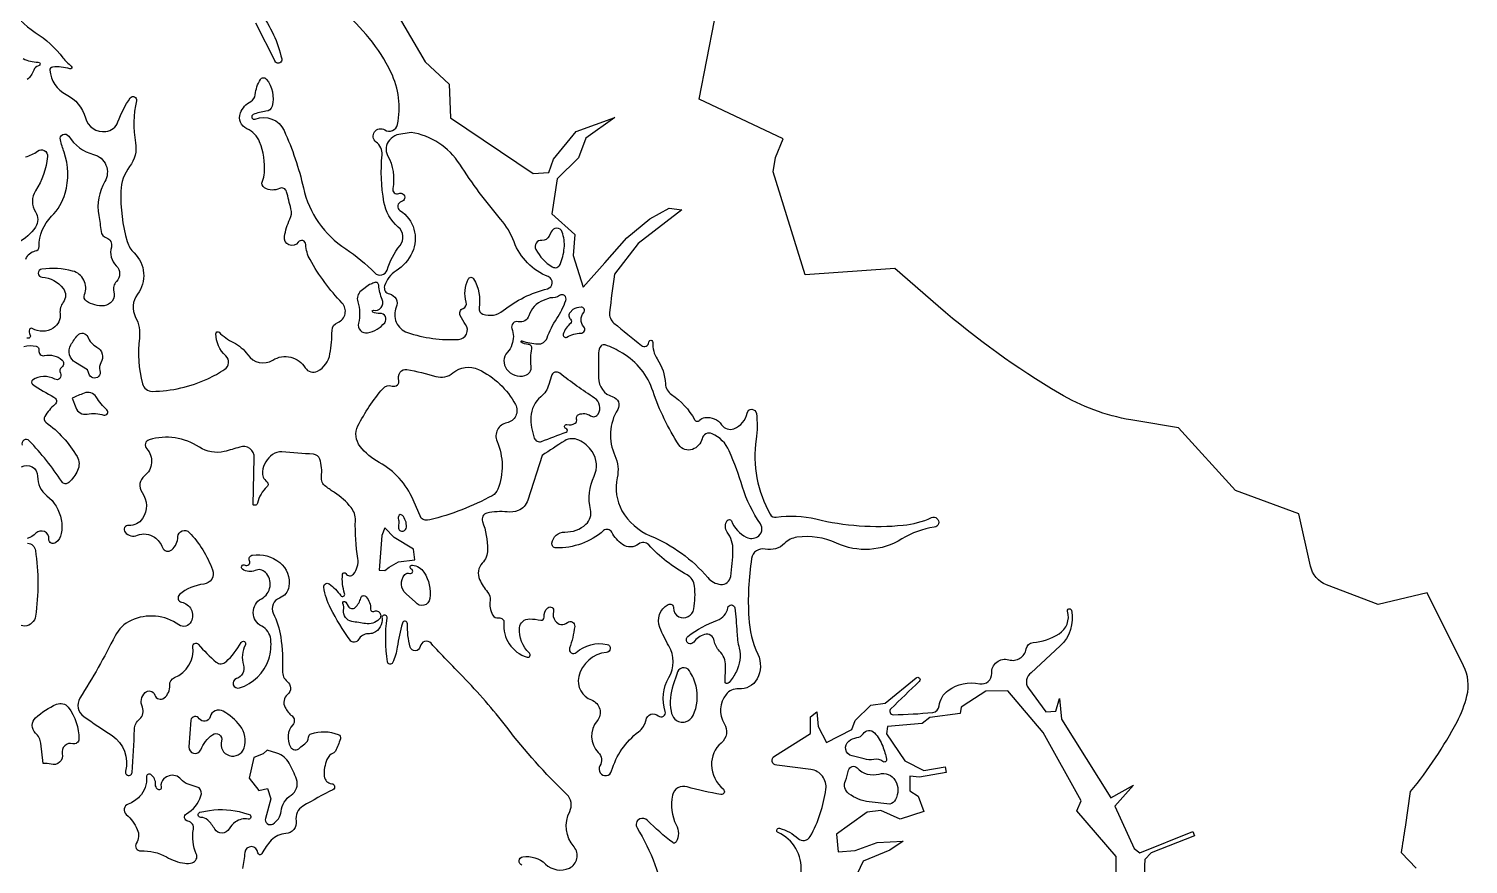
# Model space of a CAD drawing. Header units: millimetres. Extents: x 10675 to 34317, y 7287 to 30799.
# Drawn here: x 31908 to 34317, y 8896 to 10295 of the extents above; entities that cross this region are included whole.
import ezdxf

# ---------------------------------------------------------------- set-up
doc = ezdxf.new("R2010")
doc.units = ezdxf.units.MM
doc.layers.add('dwgmodels.com', color=250, linetype='Continuous')

msp = doc.modelspace()

# ---------------------------------------------------------------- linework, layer by layer
at = {"layer": 'dwgmodels.com'}
for points in [[(14875.3, 28559, 0), (14858.9, 28559, -0.433773)], [(34230.2, 8889.4), (34205.3, 8914.9, 0.001089), (34211.8, 8958), (34220.7, 9017.5, 0.048341), (34298.3, 9134.4, 0.062414), (34314.9, 9177.9, 0.177111), (34309.4, 9228), (34248.4, 9350.6), (34166.3, 9330.8), (34079.8, 9363.6, -0.245589), (34053, 9395.2), (34033.5, 9482.8), (33927.7, 9522), (33832.2, 9626.8, -0.004106), (33752.3, 9640.1, -0.090655), (33632.9, 9684.2, -0.045011), (33430.1, 9830.4), (33357.3, 9893.6), (33207.4, 9883), (33153.6, 10055.6), (33157.7, 10079.5), (33170.3, 10110.9), (33029.8, 10177.2), (33068.5, 10375.7)], [(31873.4, 10335, 0.11359), (31918.6, 10289.1, -0.08838), (31964.9, 10246.6, 0.061936), (31978.8, 10232.4, -0.821225), (31976.6, 10228.1, 0.090379), (31947.3, 10231, 0.412034), (31942.9, 10225.9, 0.26541), (31970.4, 10185, -0.213778), (32002.4, 10146.1, 0.37124), (32036.7, 10123.1, 0.283489), (32056.9, 10139.1, -0.064549), (32077.6, 10179.3, -0.826824), (32088, 10174.7, 0.101604), (32086.3, 10104.2, -0.212197), (32076.5, 10064.3, 0.157676), (32061.7, 10023.2, 0.079987), (32072.5, 9938.9, 0.129205), (32084.1, 9919.7, -0.377287), (32089.6, 9850.4, 0.288528), (32086.5, 9811.7, -0.151683), (32092.8, 9777.2, 0.09485), (32098, 9700.4, 0.344894), (32114.5, 9687.9, 0.105144), (32207.1, 9709, 0.035829), (32235.7, 9724.8, 0.490638), (32237.5, 9747.3, -0.204505), (32220.7, 9784.4, -0.672504), (32226.1, 9786.8, 0.079542), (32250.1, 9769.8, -0.128923), (32274.1, 9749.1, 0.400511), (32316.2, 9740.3, -0.417329), (32370.5, 9727.3, 0.397874), (32390.8, 9721.7, 0.232779), (32411.8, 9750.7, 0.038733), (32415.3, 9789.6, -0.305715), (32424.9, 9803.5, 0.534154), (32432.1, 9835.8, -0.063492), (32378.4, 9908.5, -0.12086), (32371.4, 9933.9, 0.724936), (32358.7, 9937.6, -0.808227), (32335.5, 9947.3, -0.065451), (32344.8, 9976.3, 0.175817), (32346.5, 9993.7, -0.002064), (32339.2, 10022.3, 0.476427), (32327.5, 10027.8, -0.247732), (32302.4, 10028.6, -0.387116), (32298.7, 10040.1, 0.089456), (32302.2, 10053.8, 0.1124), (32294.1, 10105.6, 0.19677), (32272.9, 10127.6, -0.402048), (32262, 10154.1, -0.178901), (32279.3, 10173.6, 0.251923), (32286.8, 10184.8, -0.11466), (32295.3, 10210.3, -0.516761), (32305.2, 10211, -0.242577), (32314.8, 10165.5, -0.312215), (32304.7, 10157, 0.081556), (32283.4, 10151.5, 0.983702), (32286.6, 10143.9, -0.401517), (32335, 10124.6, -0.051685), (32367.3, 10028.5, 0.195183), (32438.1, 9926.5, -0.056251), (32486.9, 9886.2, 0.570247), (32507.3, 9891.1, -0.094399), (32529.2, 9932.2, 0.40951), (32526.1, 9963.1, -0.179674), (32502.1, 10005, -0.063057), (32498.9, 10084, 0.259799), (32489.2, 10105.4, -0.969395), (32503.4, 10125.8, 0.528388), (32524.8, 10134.7, 0.16563), (32513.9, 10222.4, 0.112745), (32430.3, 10326.4, 0.150712)], [(32295.2, 10322.2, -0.104823), (32331.1, 10244.6, -0.779769), (32320.9, 10239.4, -1.765022), (32320.6, 10239.9), (32287.9, 10304.5, 0.127567)], [(32527.4, 10314.2), (32571, 10239.6), (32611.5, 10202.3), (32613.5, 10146), (32752.2, 10052.7), (32778.3, 10054.6), (32786.1, 10076.8), (32823.8, 10123.3), (32888.7, 10146.5), (32840.3, 10111.7), (32827.7, 10078.8), (32792, 10043.7), (32783.3, 9985.3), (32821.7, 9950.8), (32819.1, 9915.3), (32835.6, 9862.4), (32871.9, 9903.4), (32908.7, 9944.8), (32947.3, 9976.7), (32979.3, 9994.6), (33001, 9991.8), (32927.5, 9935.3), (32887.8, 9883.9, 0.006842), (32879.9, 9820.2, 0.252229), (32887.2, 9802.1, 0.004915), (32933.2, 9764.7, 0.61285), (32945.5, 9770.3, -1.010506), (32952.2, 9769.9, 0.164229), (32959.6, 9742.2, -0.134504), (32973.3, 9700.6, 0.238223), (32983.6, 9682.5, -0.122641), (33022, 9640.5, 0.510181), (33030.5, 9639.4, -0.167076), (33039.2, 9644, -0.289591), (33067.4, 9631.7, 0.349), (33087.9, 9625.3, 0.25617), (33110.2, 9651.6, -0.849923), (33125.5, 9651, -0.066232), (33125.1, 9607.6, 0.164416), (33148.6, 9482, 0.313376), (33158.8, 9477.1, -0.099389), (33225.3, 9474.2, 0.085359), (33371.2, 9463.8, 0.081549), (33418.7, 9476.5, -1.157725), (33423.3, 9460.3, 0.107408), (33368.9, 9440.7, -0.253928), (33259.5, 9433.7, 0.144062), (33193.5, 9443.6, 0.16388), (33172.7, 9433.2, -0.257198), (33140.4, 9423.7, 0.43356), (33117.6, 9408.1, 0.052798), (33112.8, 9308.6, 0.093896), (33128, 9247.5, -0.23649), (33126.7, 9206.4, -0.295807), (33095.8, 9189.5, 0.250092), (33074.7, 9180.3, 0.314036), (33071.9, 9131.6, -0.370897), (33066.6, 9098.8, 0.232205), (33050.6, 9062.3, 0.206082), (33070.3, 9021.4, -0.750788), (33066.3, 9012.9, -0.035876), (33009.6, 9025.6, 0.434581), (32985, 9011.4, 0.179191), (32991.5, 8961.7, -0.250532), (32991.3, 8933.4, -0.458118), (32985.5, 8932.2, -0.039499), (32943.4, 8969.3, 0.325495), (32930.2, 8971.7, 0.439898), (32925.8, 8957, -0.090346), (32974.1, 8829.8, 0.167052)], [(31898.3, 10245.2, 0.12059), (31923.2, 10239.4, -0.891921), (31924, 10233, 0.251926), (31916, 10225.9, -0.128198), (31905.2, 10210, -0.022064)], [(31902.9, 9909.5, -0.285523), (31918.6, 9923, 0.371503), (31925, 9930.4, -0.20134), (31945.9, 9981.1, 0.128974), (31968.7, 10019.8, 0.153978), (31966.7, 10088.6, -0.018607), (31960.5, 10109, -0.860559), (31974.6, 10115.1, 0.192021), (32016, 10084.8, -0.499541), (32034.9, 10039.1, 0.180164), (32024.7, 9982.6, -0.016087), (32028.7, 9955.6, 0.296859), (32037.5, 9944.9, -0.404247), (32045.9, 9929.6, 0.270069), (32054.2, 9898.1, -0.409937), (32054.4, 9872, 0.26577), (32050.1, 9854.8, -0.471265), (32033.6, 9831.3, -0.167019), (32004.4, 9838.8, -0.35792), (32000.9, 9850.1, 0.454832), (31981.1, 9889.4, 0.094075), (31929.6, 9892.7, 0.913788), (31930.1, 9878.9, -0.217868), (31965.3, 9860.4, -0.340972), (31965.3, 9837.1, 0.196758), (31960.1, 9818.1, -0.287659), (31948.6, 9793.9, -0.280663), (31913.3, 9793.1, 0.475359), (31908.8, 9791.4, 0.218798), (31909.7, 9783, -0.763718), (31904.2, 9777.2, 0.441647)], [(31902.2, 10080.6, 0.106419), (31922.3, 10090.3, -0.657934), (31939, 10081.2, -0.12196), (31918.9, 10023.7, 0.297994), (31918.9, 9988.4, -0.301266), (31918.8, 9963, -0.129184), (31889.5, 9937.1, -0.40022)], [(31899.3, 9763.3, -0.115646), (31920.3, 9763.4, -0.408626), (31924.6, 9756.7, 0.553453), (31934, 9747.7, -0.246724), (31963.4, 9740.4, -0.483012), (31962.8, 9728.6, 0.394081), (31960.6, 9718.1, -0.774214), (31951.1, 9708.3, 0.286589), (31914, 9706.8, 0.527833), (31914, 9699.7, 0.031058), (31949.7, 9678.4, -0.531872), (31951.2, 9665.7, 0.077492), (31934.5, 9646, 0.39248), (31936.4, 9636.1, -0.105592), (31988.4, 9578.6, -0.245576), (31989.4, 9555.3, -0.101734), (31974.5, 9535.2, -0.456432), (31962.9, 9536.7, 0.043914), (31908.4, 9605.1, 0.815664), (31896.4, 9597.6, -0.273704)], [(32733.2, 8894.3, -0.774064), (32734.6, 8908.3, -0.235639), (32772.5, 8896.3, 0.30909), (32812.5, 8889.5, 0.498027), (32820.3, 8925.1, -0.302981), (32813.1, 8984.3, 0.329813), (32808.3, 9012.8, -0.038364), (32707.6, 9125.5, 0.031841), (32634, 9210.2, -0.009496), (32581, 9265.9, 0.624003), (32562.8, 9260.5, -0.804407), (32546.1, 9259.7, -0.070864), (32541.4, 9298.7, 0.877783), (32533.2, 9299.9, 0.033562), (32524.4, 9259.2, -0.075629), (32516.6, 9233.5, -0.737162), (32508.1, 9234.8, -0.071004), (32507.3, 9308.4, 1.144498), (32498.9, 9308.3, -0.341775), (32484.6, 9283.4, -0.100703), (32475.5, 9281.7, 0.280438), (32459.7, 9272.3, -0.555076), (32445.5, 9271.2, -0.040338), (32412.9, 9324.6, -0.077163), (32401.5, 9359.8, -0.672074), (32410.5, 9365.3, -0.076692), (32429.8, 9345.9, 0.858039), (32436.4, 9349.3, -0.107634), (32432.9, 9381.6, -0.718175), (32438.4, 9382.9, 0.512731), (32451.1, 9381.9, 0.218254), (32458.4, 9408, -0.046871), (32454.4, 9471.7, 0.177972), (32447.1, 9493.4, 0.080584), (32419.5, 9518.4, -0.013108), (32404.7, 9528.6, -0.27454), (32397.5, 9545.2, 0.111853), (32394.7, 9574.6, 0.306701), (32384.4, 9582.6, -0.005204), (32331.2, 9586.5, 0.177776), (32315.7, 9582.2, 0.212441), (32298.9, 9553.7, 0.260755), (32306, 9536.7, -0.462683), (32306.4, 9528.2, 0.153851), (32290.6, 9500.8, -0.556344), (32283, 9498.1, -1.672507), (32283, 9498.1), (32285.1, 9576.7, 0.520802), (32260.8, 9594.6, -0.022383), (32234.9, 9587.2, -0.207095), (32193.2, 9594.5, 0.222801), (32109.2, 9606.8, 0.554466), (32105.1, 9591.7, -0.440146), (32101.4, 9546.4, 0.401773), (32097.3, 9518.7, -0.310638), (32098, 9474.7, -0.272134), (32074.9, 9463.4, 0.660551), (32068.9, 9452, 0.329646), (32089.5, 9446.8, -0.257419), (32118.1, 9443.5, -0.145735), (32131.5, 9426.2, 0.520641), (32147, 9422.5, 0.206813), (32157.4, 9444.6, -0.667132), (32176.2, 9451.7, -0.098038), (32215.3, 9389.2, -0.491183), (32200.5, 9365, 0.151083), (32160, 9347.5, 0.626976), (32163.4, 9334.7, -0.491422), (32179.6, 9302.3, -0.464161), (32158.7, 9296.9, 0.268177), (32079.1, 9304.3, 0.169652), (32052.1, 9278.4, -0.022749), (31993.3, 9173.9, 0.401182), (31999.6, 9143.4, 0.004349), (32047, 9111.4, -0.322111), (32069.6, 9051.7, 1.095454), (32080.7, 9049.8, 0.013408), (32084.5, 9121.7, -0.21972), (32093, 9139, 0.340173), (32097.8, 9159.1, -0.309811), (32102.2, 9183.3, -0.564752), (32118.5, 9179.3, 0.527187), (32134.3, 9174.5, 0.245669), (32143.5, 9195.4, -0.322819), (32151.6, 9208.4, 0.33577), (32182.4, 9260.4, -0.740115), (32191.4, 9264.3, 0.04192), (32221.5, 9234.5, 0.382595), (32237.9, 9235, 0.07053), (32263.2, 9267.3, -0.984004), (32270.2, 9263.4, 0.201503), (32267, 9229.5, -0.411352), (32255.3, 9206.8, 0.991896), (32260.2, 9191.2, 0.244992), (32309.3, 9239.5, 0.105084), (32312.7, 9272.6, 0.254107), (32297.5, 9294.6, -0.607237), (32297.1, 9340.6, 0.503067), (32303.7, 9384.8, 0.313766), (32286.6, 9387.9, -0.266539), (32265.4, 9389.9, -0.928693), (32269.6, 9397, 0.705884), (32277.1, 9404.2, -0.497191), (32282.3, 9413.7, -0.2117), (32327.7, 9401.2, -0.265819), (32343, 9361, -0.272483), (32327.2, 9341.6, 0.445875), (32317, 9316.3, -0.078865), (32329.4, 9276.4, -0.046496), (32332.3, 9219.5, 0.242252), (32340.3, 9202.2, -0.473636), (32340.8, 9180.1, 0.349776), (32336.7, 9158.5, 0.102191), (32348.3, 9144.3, -0.42576), (32349.6, 9129.5, 0.31708), (32345.7, 9092.4, 0.520116), (32361.5, 9090.7, -0.079965), (32369.6, 9097.5, 0.260144), (32376, 9108.6, -0.316471), (32380.3, 9114.5, -0.180545), (32425.7, 9113.2, -0.396903), (32429.2, 9105.7, -0.031755), (32420.9, 9085.5, -0.182388), (32417.1, 9081.9, 0.196022), (32406.8, 9071.6, 0.121302), (32402.3, 9043.2, 0.368966), (32414.8, 9030.8, -0.760396), (32416.8, 9020.8, 0.017841), (32366.6, 8993.2, 0.307131), (32355.1, 8968.4, -0.449002), (32337.9, 8947.3, 0.197942), (32313.6, 8936, 0.065798), (32298, 8913.8, -0.754567), (32291.2, 8915.2, 0.915113), (32269.3, 8915.5, -0.024319), (32265.2, 8888.9, -0.441216)], [(31895.4, 9561.6, -0.578719), (31922.4, 9545.7, 0.233282), (31937.9, 9513.2, -0.183052), (31962, 9473.2, -0.08971), (31962, 9449.8, -0.18114), (31952.9, 9434.5, -0.652446), (31941.3, 9440.6, 0.699638), (31919.6, 9450.2, -0.138724), (31905.2, 9441.7, 0.839521)], [(31905.8, 9433.8, -0.34571), (31918.8, 9421.4, -0.071767), (31919, 9311.4, -0.809275), (31881.4, 9308.8, 0.056088)], [(33200.5, 8883.2, 0.320934), (33161.8, 8949, -0.925586), (33164.3, 8956.1, -0.119478), (33195.4, 8939.1, 0.484629), (33215.7, 8942.4, 0.09294), (33241.9, 9021.5, 0.416904), (33216.6, 9054.5), (33159.6, 9061.7, -0.734153), (33155.7, 9076.8), (33216.3, 9114.7), (33216.3, 9143), (33226.6, 9151), (33228.7, 9126.8), (33242.7, 9099.7), (33285.6, 9121.8), (33290.8, 9136.4), (33317.2, 9162.4), (33341.3, 9165.7), (33392.8, 9208.1, -0.983667), (33398.2, 9202.1, 0.005329), (33350.7, 9156.2, 0.675266), (33354.7, 9146.4, 0.022581), (33420.7, 9150.2, 0.354362), (33431.6, 9161.1, -0.212359), (33446.6, 9187, -0.210507), (33499.4, 9198.3, 0.492153), (33519.4, 9215.6, -0.518194), (33548.1, 9238.3, 0.448962), (33577.2, 9256.5, -0.341716), (33588.8, 9267.2, 0.12032), (33632.1, 9281.7, 0.33432), (33646.4, 9319.5, -1.040189), (33652.9, 9321.2, -0.263068), (33633.9, 9261.5), (33585.4, 9216.7, 0.423641), (33580.9, 9191), (33609.9, 9150.9), (33626.6, 9152.2), (33633.2, 9173.6), (33636.5, 9138.8), (33718.9, 9007), (33756.7, 9028.3), (33725.7, 8993.3), (33758, 8922.5), (33767.4, 8915.2), (33856.1, 8951), (33859, 8943.5), (33786.2, 8915.2), (33775.6, 8904.1, 0.046277), (33779.9, 8815.5, 0.062301)]]:
    msp.add_lwpolyline(points, format="xyb", dxfattribs=at)
for points in [[(32547.7, 10121.7), (32523.8, 10117.7, 0.096281), (32511.5, 10108.6, 0.319445), (32508.3, 10083, -0.172212), (32516.9, 10027.4, 0.602725), (32526.8, 10019.4, -1.084704), (32531.5, 10005.7, 0.655594), (32529, 9990.8, -0.374279), (32549.4, 9920.5, -0.143632), (32522.4, 9889.7, 0.178665), (32503.2, 9864.5, 0.444402), (32511.3, 9851, -0.480198), (32522.8, 9828.9, 0.439519), (32541.4, 9786.5, 0.098654), (32627.2, 9775, 0.591282), (32638.9, 9799.8, -0.043055), (32629.9, 9814.7, -0.445099), (32634.8, 9826.9, 0.396137), (32640, 9837.3, -0.18778), (32643.2, 9876, -0.599531), (32652.3, 9876.4, -0.174344), (32661.3, 9827.6, 0.366343), (32667.6, 9817.1, 0.255671), (32701.7, 9823.1, -0.108094), (32775.8, 9859.7, 0.729463), (32777.2, 9880, -0.211482), (32720, 9938.2, 0.086607), (32697.5, 9976.3, -0.032908), (32629.1, 10068.4, 0.211973), (32547.7, 10121.7, -13.12109)], [(32782.2, 9954.9), (32778.7, 9947.9, -0.3028), (32766.4, 9940.8, 0.586309), (32756.4, 9925.6, 0.13792), (32784, 9896.3, 0.452178), (32796.9, 9900.4, 0.081926), (32803.9, 9927.9, 0.106045), (32800.5, 9954.7, 0.703211), (32782.2, 9954.9, -0.696343)], [(32478.2, 9867.1), (32464, 9856.3, 0.320424), (32458.3, 9837.8, -0.142094), (32459.6, 9802.1, 0.545184), (32474.8, 9785.9, 0.176799), (32503.4, 9802.8, 0.663051), (32495.4, 9818.3, -0.140282), (32483.5, 9820.6, -0.871816), (32484.6, 9823.7, 0.276067), (32497.3, 9828.1, 0.281728), (32499.3, 9841.7, -0.080672), (32493.4, 9865.7, 0.556874), (32485.5, 9869.8, -0.09766), (32478.2, 9867.1, 13.055855)], [(32780.5, 9844.7), (32768.8, 9840.2, 0.231468), (32744.8, 9814.6, -0.400309), (32727, 9804.6, 0.602442), (32716.4, 9792.9, -0.175981), (32716.4, 9766.2, -0.096529), (32708.7, 9753.3, 0.359771), (32707.5, 9725, 0.304113), (32738.1, 9714.4, 0.378857), (32748.6, 9730.1, -0.0863), (32749.6, 9759.1, 0.470114), (32743.8, 9766.4, -0.151161), (32732, 9770.4, -0.860879), (32733, 9772.5, 0.064471), (32759.7, 9767.3, 0.33278), (32775.1, 9777.3, -0.057344), (32791.5, 9809.9, 0.058168), (32806.7, 9840.3, 0.73781), (32796.1, 9848.4, -0.196816), (32780.5, 9844.7, -13.009796)], [(32818.4, 9825.1), (32813.8, 9820.2, 0.429567), (32814.5, 9808.8, -0.467098), (32814.5, 9801.6, 0.139003), (32802.3, 9783.8, 0.687041), (32808.4, 9778.8, -0.125483), (32831.9, 9785.3, 0.63221), (32836.7, 9795.8, -0.360153), (32836.5, 9820.1, 0.652691), (32832, 9828.9, 0.103161), (32818.4, 9825.1, -6.314086)], [(32005.8, 9724), (31985.9, 9736, -0.406577), (31978.1, 9765.7, -0.05376), (31989.8, 9782, -0.549816), (32006.3, 9779.2, 0.166008), (32021.6, 9762.1, -0.427362), (32028.4, 9735.9, 0.224202), (32026.8, 9722.7, -1.071478), (32008.2, 9717.8, 0.091035), (32005.8, 9724, 3.541672)], [(32861.4, 9752.5), (32861.3, 9710.7, 0.333786), (32885.2, 9678.8, -0.494848), (32893.4, 9657.6, 0.249356), (32888.7, 9580.2, -0.163615), (32892.6, 9543.2, 0.185132), (32900.6, 9488, 0.168553), (32947.9, 9446, -0.119531), (33044.2, 9375.9, 0.194673), (33065.6, 9364.7, 0.398713), (33082.6, 9377.9, 0.03298), (33086.4, 9421.9, 0.162865), (33076.9, 9452.1, -0.319565), (33076.8, 9471.6, -0.59375), (33083.7, 9470.8, 0.181127), (33108.7, 9443.7, 0.256349), (33127.4, 9444.3, 0.433908), (33132.2, 9466.2, -0.076492), (33102.5, 9527.5, 0.027316), (33080.2, 9588.1, 0.19149), (33051.3, 9617, 0.464429), (33034.6, 9608.6, -0.250762), (33018.6, 9590.7, -0.348844), (32995.9, 9598.2, -0.064224), (32952.6, 9687.9, 0.178738), (32901.2, 9752.1, 0.04842), (32872.7, 9765.7, 0.307231), (32865.6, 9763.9, 0.188537), (32861.4, 9752.5, 0.003436)], [(32564.2, 9475.3), (32550.8, 9506.4, 0.166881), (32494.4, 9568.7, -0.098414), (32462.3, 9595.8, -0.293918), (32458.7, 9630.1, -0.058851), (32500.2, 9692.4, -0.304833), (32515.8, 9696.8, 0.268527), (32524.8, 9698.7, 0.282361), (32527, 9705.8, -0.217163), (32529.3, 9719.8, -0.300275), (32540.5, 9724.5, -0.023643), (32589.1, 9712.8, 0.25277), (32617.6, 9718.9, -0.295641), (32660.3, 9724.6, -0.159742), (32722.3, 9665.8, -0.505914), (32707.8, 9635.2, 0.478121), (32691.4, 9604.2, -0.195599), (32692.9, 9523.9, -0.178033), (32683.5, 9513.2, -0.064125), (32578.7, 9472.6, -0.21709), (32564.2, 9475.3, -1.790783)], [(32782.4, 9713.7), (32778.2, 9699.4, -0.150085), (32764.7, 9678.7, 0.214601), (32748.1, 9645.1, 0.096135), (32753.8, 9609.7, 0.420167), (32766, 9604.1, -0.00421), (32807.1, 9619.6, 0.736546), (32806.8, 9625.7, -0.994886), (32808.4, 9632.2, 0.206818), (32822.2, 9634.5, 0.342188), (32824.5, 9641.3, -0.398436), (32828.2, 9649.2, -0.248361), (32848, 9647, 0.430898), (32860.8, 9649.9, 0.402624), (32854.7, 9676.6, -0.022124), (32796.4, 9718.4, 0.540466), (32782.4, 9713.7, 0.141022)], [(31980.4, 9676.3), (31986.3, 9660.6, 0.364199), (32005.5, 9649.8, -0.119542), (32033.5, 9648.3, 0.793648), (32038.5, 9656.9, -0.064913), (32020.6, 9678.5, 0.365153), (32000.2, 9685, 0.010808), (31980.4, 9676.3, 4.517053)], [(32767, 9580.5), (32743, 9505.6, -0.225422), (32726.7, 9488.3, -0.122181), (32708.5, 9485.9, 0.085426), (32674.6, 9483.9, 0.449283), (32667.1, 9470.2, -0.086144), (32675.6, 9422.4, -0.19335), (32666.7, 9400.1, 0.309043), (32662.3, 9372.9, 0.065044), (32675.7, 9351.8, -0.212028), (32679.8, 9337.5, 0.154262), (32683.9, 9313.7, 0.32937), (32694.6, 9308.4, -0.496187), (32703, 9300.7, 0.356044), (32741.7, 9242.7, 0.797118), (32745.7, 9249.6, -0.230062), (32729.2, 9291.9, -0.399777), (32746, 9306.8, -0.03996), (32764.9, 9304.7, 0.510787), (32770.2, 9309.7, -0.256877), (32776.4, 9325.4, -0.733364), (32786, 9319.2, 0.227479), (32788.9, 9303.3, 0.43313), (32809.2, 9300.7, -0.6804), (32821.4, 9294, -0.050532), (32813, 9258, 0.770759), (32824.1, 9250.6, -0.238765), (32875.6, 9264.1, -0.860198), (32874.8, 9250.6, 0.325533), (32828.3, 9210.1, 0.378433), (32849.6, 9171, -0.522228), (32858.9, 9135.9, 0.388371), (32861, 9083, -0.341745), (32863.7, 9060.6, 1.138825), (32883.3, 9052.1, -0.163295), (32928.5, 9117.8, 0.187143), (32940.8, 9137.6, -0.588188), (32961.4, 9144.5, 0.772709), (32973, 9152, -0.216735), (32979.2, 9208.8, 0.274074), (32979.2, 9261.5, -0.037663), (32964, 9292.2, -0.38088), (32977.8, 9330.9, -0.588131), (32986.8, 9325.2, 0.303031), (32995.5, 9310.5, 0.497163), (33020.7, 9323.4, 0.069604), (33022.1, 9361.7, 0.247879), (33009.5, 9380.6, -0.08379), (32945.3, 9430.8, 0.392249), (32928.5, 9432.2, -0.330815), (32901.3, 9431.5, -0.122199), (32883.5, 9452, 0.488482), (32869.9, 9454.6, -0.187301), (32790.1, 9425.7, -0.442843), (32783.3, 9433.6, -0.387122), (32805, 9452.3, 0.194089), (32840.3, 9465.5, 0.271408), (32847.9, 9489.9, -0.16942), (32853.8, 9545.7, 0.263944), (32850.7, 9587, 0.136322), (32828.1, 9606.4, 0.252967), (32804.7, 9605, 0.012071), (32767, 9580.5, 2.040306)], [(32526.9, 9471.2), (32526.6, 9460, 0.493163), (32534.1, 9453.8, 0.331471), (32539.8, 9460.7, 0.198348), (32533, 9480.2, 0.618098), (32526.4, 9478.5, 0.130829), (32526.9, 9471.2, -0.41578)], [(32555, 9334.6), (32539.2, 9348.8, -0.408822), (32537.1, 9380.9, -0.309831), (32545.3, 9383.1, 0.955956), (32548.2, 9390.2, -0.85577), (32550.1, 9396.9, -0.221568), (32569.1, 9385, -0.178813), (32579, 9340.8, -0.672849), (32555, 9334.6, -1.88989)], [(32438.3, 9335), (32442.3, 9327.9, 0.482689), (32454.1, 9326, 0.148868), (32463.3, 9341.8, -0.616653), (32472.6, 9343.9, -0.186153), (32479.7, 9322.9, 0.565148), (32485.1, 9319.4, -0.415662), (32496, 9315.5, -0.324743), (32494.2, 9306.1, -0.230418), (32471.2, 9298.9, -0.001842), (32448.5, 9302.5, -0.415273), (32434.7, 9321.5, 0.137537), (32433.5, 9332.4, -0.877758), (32438.2, 9335.1, 0.321288)], [(33073.3, 9199.7), (33074, 9228, 0.207609), (33063.9, 9253, -0.163334), (33055.1, 9270.2, 0.454963), (33038.6, 9280.7, 0.169208), (33020.8, 9268, -1.158641), (33011, 9277.4, -0.079083), (33060.2, 9304.5, 0.270858), (33077.8, 9325.4, -0.867057), (33089.4, 9325.2, -0.016207), (33092.9, 9284.8, 0.044769), (33096.7, 9257.8, -0.17783), (33092, 9218.7, -0.052712), (33080, 9200.2, -0.428293), (33073.3, 9199.7, -2.613446)], [(32992.4, 9214.4), (32986.2, 9196.3, 0.125395), (32982.7, 9152.2, 0.149034), (32989.3, 9139, 0.280094), (33006.8, 9134.3, 0.212991), (33019.5, 9145.1, 0.175545), (33024.5, 9194.4, 0.0795), (33013.7, 9219.7, 0.721178), (32992.4, 9214.4, 0.692327)], [(31932, 9064.8), (31927.9, 9098.6, 0.184228), (31919.1, 9115.5, -0.451002), (31919.1, 9141.2, -0.074213), (31954, 9163.9, -0.352516), (31973.8, 9158.8, -0.162911), (31991.5, 9105.3, -0.498035), (31981.4, 9097.7, 0.570317), (31963.7, 9081.1, -0.569231), (31944.9, 9063.4, 0.084471), (31932, 9064.8, -0.029582)], [(32178.9, 9137), (32175.6, 9092.5, 0.842399), (32195.4, 9087.6, -0.125284), (32215.2, 9112.9, -0.72918), (32230.2, 9102.5, 0.987677), (32268, 9090.6, 0.253275), (32261.3, 9127.9, 0.090362), (32233.3, 9152.2, 0.502564), (32211.1, 9142.8, -0.653619), (32193, 9139.7, 0.672461), (32178.9, 9137, 0.963615)], [(33305.8, 9072.5), (33285.7, 9077.3, -0.624791), (33280.2, 9102.3, -0.136676), (33293.8, 9108, 0.220733), (33304.1, 9114.5, -0.493056), (33323.3, 9116, -0.093266), (33337, 9093.5, -0.036124), (33343.5, 9071.7, -0.706895), (33337.4, 9067.9, 0.222264), (33322.4, 9071.5, -0.13124), (33305.8, 9072.5, -6.383014)], [(32323.1, 9081.7), (32306.6, 9086.7), (32300.2, 9080.6), (32284.4, 9074.8), (32276.3, 9040), (32292.5, 9019.3), (32307.4, 9022.9), (32312.8, 9005.3), (32303.8, 8972.8, 0.6707), (32316, 8963.3, 0.237341), (32330, 8984.5, -0.221281), (32346.7, 9011.6, 0.343345), (32355.8, 9038.2, 0.044537), (32343.6, 9065.3, 0.192843), (32323.1, 9081.7, 7.171755)], [(33349, 8996.8), (33314.3, 9000.6, -0.135607), (33280.5, 9014.1, -0.336034), (33274.5, 9035.7, 0.036707), (33280, 9053.5, -0.598278), (33294.1, 9057.3, 0.278624), (33331, 9047, -0.342327), (33358, 9036, -0.261679), (33358.4, 9004.1, -0.208033), (33349, 8996.8, 7.945394)], [(32192.9, 9023.7), (32174.7, 9029.8, -0.138084), (32162.3, 9038.3, 0.305314), (32142.4, 9044, 0.095112), (32133.9, 9039.3, 0.293382), (32129.4, 9025.3, -0.751301), (32123.2, 9021.6, -0.224507), (32119.9, 9029.8, 0.260337), (32111.9, 9046.2, 0.627), (32104.8, 9042.2, -0.203266), (32093.2, 9009.5, -0.121051), (32074.1, 8996.7, 0.573203), (32070.9, 8979.3, -0.112876), (32089.3, 8954.2, -0.246114), (32087.6, 8930.8, 0.606242), (32095, 8918.3, -0.143921), (32138, 8908.1, 0.093268), (32168.8, 8897.5, 0.10822), (32181.2, 8898.3, 0.4535), (32188.1, 8913.1, -0.151996), (32183.3, 8954.4, 0.414988), (32173.9, 8968.1, -0.69322), (32171.7, 8980.4, 0.181372), (32195.9, 9010.3, 0.275657), (32192.9, 9023.7, -6.042216)], [(32266.8, 8982.1), (32276.6, 8979.4, -0.951244), (32274.8, 8971.5, 0.19614), (32253.7, 8966.8, 0.116325), (32243.2, 8955.1, -0.575647), (32219.2, 8954.6, 0.05893), (32207.2, 8969.8, 0.202244), (32195.7, 8974.4, -0.838), (32194, 8983), (32210.4, 8985.8, -0.118309)]]:
    msp.add_lwpolyline(points, format="xyb", close=True, dxfattribs=at)
msp.add_lwpolyline([(32510.7, 9393.3), (32526.3, 9402.2), (32554.1, 9405.7), (32551.8, 9423.7), (32519.2, 9443.3), (32503.8, 9459.1), (32498.7, 9446.6), (32494.1, 9388.5), (32503.5, 9387.8), (32510.7, 9393.3)], close=True, dxfattribs=at)
msp.add_lwpolyline([(33728.6, 8843.8), (33727.5, 8908.8), (33662.2, 8985.1), (33669.4, 9002.1), (33605.8, 9116.7), (33546.7, 9186.2), (33509.5, 9185.6), (33481, 9167.1), (33468.6, 9159), (33466.7, 9148.6), (33415.9, 9141.5), (33403, 9131.5), (33344.8, 9126.7), (33343.1, 9114.3), (33374.3, 9068.9), (33405.6, 9052.9), (33441.3, 9059.3), (33443, 9049.7), (33398.6, 9041.8), (33382.5, 9043.6), (33382.5, 9018.8), (33396.2, 9009.9), (33396.2, 9009.9), (33405.9, 8984.5), (33366, 8971.5), (33333.7, 8985.9), (33311, 8983.1), (33281.4, 8961.9), (33259.7, 8946.2), (33262.2, 8916.5), (33290.8, 8919), (33327.5, 8932.3), (33371.5, 8934.4), (33348.8, 8919.3), (33304.1, 8900.8), (33284.9, 8859.6)], dxfattribs=at)

doc.saveas('drawing.dxf')
